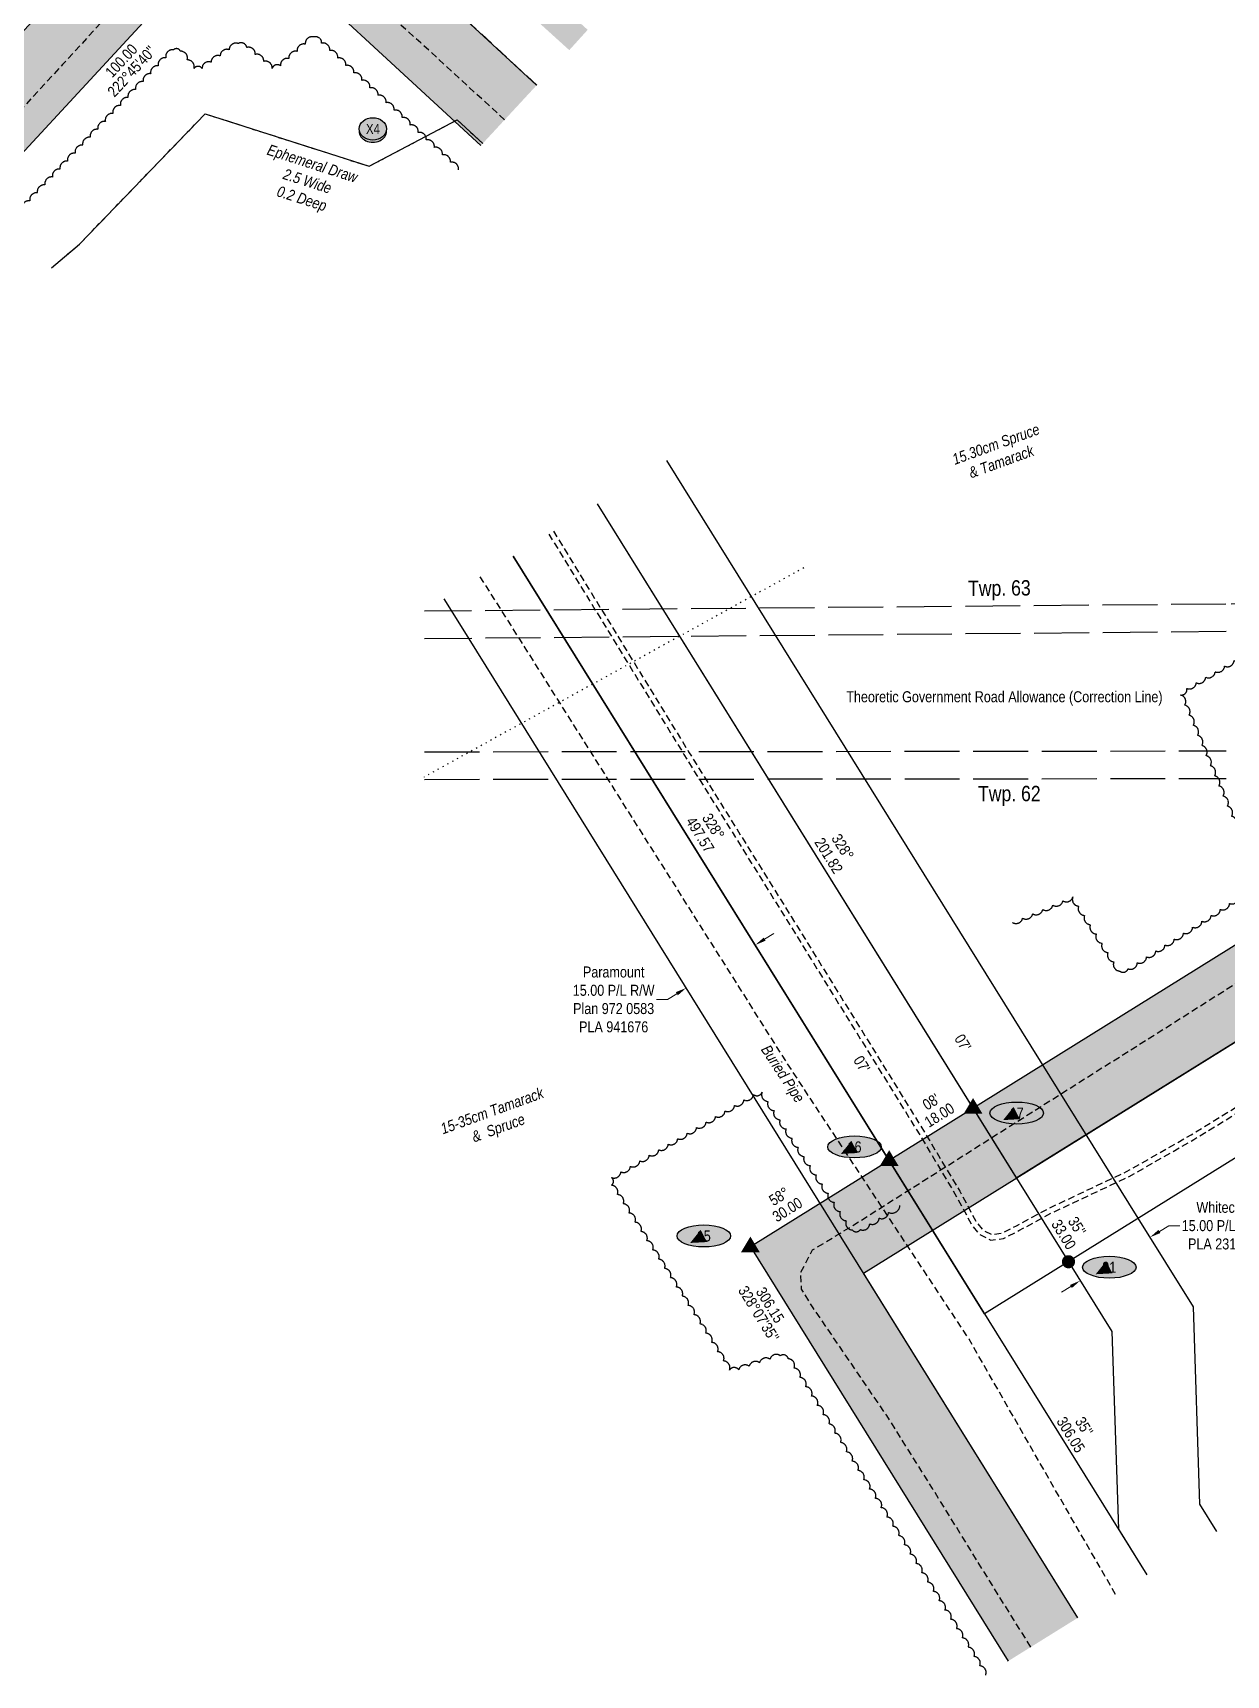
# Model space of a CAD drawing. Extents: x 502021 to 516972, y 6026865 to 6037901.
# Drawn here: x 504441 to 505528, y 6027916 to 6029413 of the extents above; entities that cross this region are included whole.
import ezdxf
from ezdxf.enums import TextEntityAlignment as Align

# ---------------------------------------------------------------- set-up
doc = ezdxf.new("R2010")
doc.units = 0
doc.header["$LTSCALE"] = 5
doc.header["$PDSIZE"] = 0.5
for name, pattern in [('0', [1, 1, 0]), ('foc-ACCESSROAD', [3.75, 2.5, -1.25]), ('foc-TOPO', [1, 0.2, -0.8]), ('foc-TOPO-ephemeral', [6.25, 3.125, -0.625, 0.625, -0.625, 0.625, -0.625]), ('foc-UNSURVEYED', [12.5, 10, -2.5]), ('UG_PIPE', [1.875, 1.25, -0.625])]:
    doc.linetypes.add(name, pattern=pattern)
doc.layers.get('Defpoints').update_dxf_attribs({"color": 9})
for name, color, linetype in [('40', 2, 'Continuous'), ('AS-PIPE-UG', 44, 'UG_PIPE'), ('AS-PIPE-UG-T', 44, 'Continuous'), ('AS-ROADS', 254, 'Continuous'), ('C-RW', 13, 'Continuous'), ('D-TXT', 6, 'Continuous'), ('F-AR', 190, 'foc-ACCESSROAD'), ('F-RW', 190, 'Continuous'), ('L-BD', 7, 'Continuous'), ('L-MON', 1, 'Continuous'), ('L-ROAD-T', 7, 'Continuous'), ('L-USEC', 7, 'foc-UNSURVEYED'), ('P-CROSSINGS', 250, 'Continuous'), ('P-ELEVATION', 7, 'Continuous'), ('P-PROPOSED', 10, 'Continuous'), ('P-PROPOSED-H', 21, 'Continuous'), ('P-STATION', 7, 'Continuous'), ('T-BUSH', 110, '0'), ('T-BUSH-T', 110, 'Continuous'), ('T-DRAW', 143, 'foc-TOPO-ephemeral'), ('T-VEGETATION CHANGE', 104, 'foc-TOPO'), ('T-WATER-T', 170, 'Continuous')]:
    doc.layers.add(name, color=color, linetype=linetype)
doc.layers.add('C-RW-T', color=13, linetype='Continuous', lineweight=9)
doc.layers.add('F-RW-T', color=190, linetype='Continuous', lineweight=9)
doc.styles.add('80CG', font='ARIALN.TTF', dxfattribs={"height": 10})
doc.styles.add('80L', font='ARIALN.TTF', dxfattribs={"height": 10})
doc.styles.add('Crossing', font='ARIALN.TTF', dxfattribs={"height": 10})
doc.styles.add('foc-LtypeFont', font='ARIALN.TTF', dxfattribs={"height": 7.35})
doc.linetypes.add('foc-TOPO-flowdirection-NOLINE', pattern='A,0,[">",foc-LtypeFont,S=0.3,R=0,X=0,Y=-0.945],-20,[">",foc-LtypeFont,S=0.3,R=0,X=0,Y=-0.945],0', length=20)
doc.dimstyles.new('Compass 5 000', dxfattribs={"dimscale": 5, "dimtxt": 9, "dimasz": 2, "dimexe": 0.2, "dimexo": 0.0625, "dimgap": 0.5, "dimtad": 0, "dimtih": 1, "dimtoh": 1, "dimzin": 0, "dimdsep": 46, "dimtxsty": '80CG', "dimcen": 0.1, "dimse1": 1, "dimse2": 1, "dimclrd": 256, "dimclrt": 256, "dimaunit": 1, "dimadec": 4, "dimazin": 0, "dimtfac": 0.06, "dimtofl": 0, "dimtmove": 0, "dimatfit": 1, "dimfxl": 0.2, "dimtolj": 1, "dimtzin": 0, "dimlwd": -1, "dimarcsym": 0})

# ---------------------------------------------------------------- blocks, each defined once
blk = doc.blocks.new('*D511')
at = {"layer": 'C-RW-T', "transparency": 16777216}
for p, q in [((505467.4, 6028320.2), (505475.9, 6028325.4)), ((505475.9, 6028325.4), (505485.9, 6028325.4)), ((505386.8, 6028270), (505378.3, 6028264.7))]:
    blk.add_line(p, q, dxfattribs=at)
for points in [[(505466.5, 6028321.6), (505468.3, 6028318.7), (505458.9, 6028314.9)], [(505385.9, 6028271.4), (505387.6, 6028268.6), (505395.2, 6028275.3)]]:
    blk.add_solid(points, dxfattribs=at)
at = {"layer": 'Defpoints', "color": 0, "transparency": 16777216}
for p in [(505470.6, 6028296), (505395.2, 6028275.3), (505407, 6028256.4)]:
    blk.add_point(p, dxfattribs=at)
at = {"layer": 'C-RW-T', "transparency": 16777216, "insert": (505525, 6028325.4), "char_height": 10, "attachment_point": 5, "style": '80CG'}
blk.add_mtext('\\A1;Whitecap\\P15.00 P/L R/W\\PPLA 231143', dxfattribs=at)
blk = doc.blocks.new('*D687')
at = {"layer": 'Defpoints', "color": 0, "transparency": 16777216}
for p in [(505036.1, 6028542.1), (505245.2, 6028346.4), (505182.2, 6028307.2)]:
    blk.add_point(p, dxfattribs=at)
at = {"layer": 'F-RW-T', "transparency": 16777216}
for p, q in [((505107.6, 6028586.6), (505116.1, 6028591.9)), ((505019.1, 6028531.6), (505009.1, 6028531.6)), ((505027.6, 6028536.9), (505019.1, 6028531.6))]:
    blk.add_line(p, q, dxfattribs=at)
for points in [[(505106.7, 6028588), (505108.5, 6028585.2), (505099.1, 6028581.3)], [(505026.7, 6028538.3), (505028.5, 6028535.4), (505036.1, 6028542.1)]]:
    blk.add_solid(points, dxfattribs=at)
at = {"layer": 'F-RW-T', "transparency": 16777216, "insert": (504970, 6028531.6), "char_height": 10, "attachment_point": 5, "style": '80CG'}
blk.add_mtext('\\A1;Paramount\\P15.00 P/L R/W\\PPlan 972 0583\\PPLA 941676', dxfattribs=at)
blk = doc.blocks.new('fdia')
at = {"color": 255, "const_width": 1}
blk.add_lwpolyline([(-0.5, 0, 1), (0.5, 0, 1)], format="xyb", close=True, dxfattribs=at)
blk = doc.blocks.new('Fdiaa')
blk.add_blockref('fdia', (0, 0))
blk = doc.blocks.new('fdib')
at = {"color": 1, "const_width": 1.6}
blk.add_lwpolyline([(-0.4, 0, 1), (0.4, 0, 1)], format="xyb", close=True, dxfattribs=at)
at = {"color": 1}
blk.add_circle((0, 0), 0.8, dxfattribs=at)
blk = doc.blocks.new('Fdibb')
blk.add_blockref('fdib', (0, 0))
blk = doc.blocks.new('fdicc')
for name in ['Fdibb', 'Fdiaa']:
    blk.add_blockref(name, (0, 0))
blk = doc.blocks.new('FDI')
blk.add_blockref('fdicc', (0, 0))
blk = doc.blocks.new('xing2')
h = blk.add_hatch(color=50)
h.dxf.hatch_style = 1
edge = h.paths.add_edge_path()
edge.add_ellipse((0, 0), major_axis=(-12.5, 0), ratio=0.816297, start_angle=0, end_angle=360)
h = blk.add_hatch(color=250)
h.dxf.hatch_style = 1
edge = h.paths.add_edge_path()
edge.add_ellipse((0, -2), major_axis=(-12.5, 0), ratio=0.816297, start_angle=0, end_angle=180)
edge.add_line((12.5, -2), (12.5, 0))
edge.add_ellipse((0, 0), major_axis=(-12.5, 0), ratio=0.816297, start_angle=0, end_angle=180, ccw=False)
edge.add_line((-12.5, 0), (-12.5, -2))
at = {"color": 250}
blk.add_ellipse((0, 0), major_axis=(-12.5, 0), ratio=0.816297, dxfattribs=at)
blk.add_ellipse((0, -2), major_axis=(-12.5, 0), ratio=0.816297, start_param=0, end_param=3.141593, dxfattribs=at)
at = {"color": 250, "style": 'Crossing'}
blk.add_attdef('CROSSING', text='', height=9, dxfattribs=at).set_placement((0.1, 0), align=Align.MIDDLE_CENTER)
at = {"color": 250, "style": 'Crossing', "flags": 1}
for tag, p in [('OWNER', (0.1, -12.5)), ('DESCRIPTION', (0.1, -25.8)), ('LOCATION', (0.1, -39.3)), ('DWG_REF', (0.1, -52.8))]:
    blk.add_attdef(tag, text='', height=9, dxfattribs=at).set_placement(p, align=Align.MIDDLE_CENTER)
blk = doc.blocks.new('TRIA')
blk.add_hatch(color=255).paths.add_polyline_path([(-0.04, 1.52), (-1.47, -0.87), (1.39, -0.87)])
blk = doc.blocks.new('Hybrid_EC')
at = {"color": 251}
for points in [[(-1.3, -0.74), (0, 1.42), (1.3, -0.74)], [(0.47, -0.26), (0, 0.53), (-0.47, -0.26)]]:
    blk.add_lwpolyline(points, close=True, dxfattribs=at)
at = {"layer": 'Defpoints'}
blk.add_circle((0, 0), 0.05, dxfattribs=at)
at = {"xscale": 1.2, "yscale": 1.2, "zscale": 1.2}
blk.add_blockref('TRIA', (0.05, 0.06), dxfattribs=at)
blk = doc.blocks.new('Hybrd Num')
at = {"layer": 'P-ELEVATION'}
h = blk.add_hatch(color=111, dxfattribs=at)
h.dxf.hatch_style = 1
edge = h.paths.add_edge_path()
edge.add_ellipse((0, 0), major_axis=(-24.4, 0), ratio=0.410256, start_angle=0, end_angle=360)
at = {"layer": 'P-ELEVATION', "color": 7, "flags": 128}
blk.add_lwpolyline([(0, 0, 12.5, 0, 0), (-12.4, -6.4, 0, 0, 0)], format="xyseb", dxfattribs=at)
at = {"layer": 'P-ELEVATION', "color": 7}
blk.add_ellipse((0, 0), major_axis=(-24.4, 0), ratio=0.410256, dxfattribs=at)
at = {"color": 0, "style": '80L'}
blk.add_attdef('NUMBER', text='', height=10, dxfattribs=at).set_placement((0, 0), align=Align.MIDDLE_CENTER)
at = {"style": '80L', "flags": 1}
blk.add_attdef('ID', text='', height=10, dxfattribs=at).set_placement((-0.6, -4), align=Align.MIDDLE_CENTER)

msp = doc.modelspace()

# ---------------------------------------------------------------- hatches: boundary and pattern name
at = {"layer": 'P-PROPOSED-H'}
h = msp.add_hatch(color=256, dxfattribs=at)
h.dxf.hatch_style = 1
h.paths.add_polyline_path([(503630.615, 6030538.711), (503579.722, 6030483.675), (503819.828, 6030261.644), (503480.533, 6029894.744), (504287.713, 6029148.296), (504627.008, 6029515.196), (504848.931, 6029309.97), (504899.825, 6029365.005), (504622.867, 6029621.125), (504283.572, 6029254.225), (503586.462, 6029898.885), (503925.758, 6030265.786)])
h = msp.add_hatch(color=256, dxfattribs=at)
h.dxf.hatch_style = 1
h.paths.add_polyline_path([(505922.116, 6029335.386), (505851.886, 6029361.792), (505660.762, 6028912.992), (505756.618, 6028718.063), (505094.613, 6028306.066), (505329.432, 6027928.421), (505393.09, 6027968.004), (505197.837, 6028282.016), (505853.821, 6028690.266), (505743.192, 6028915.236)])

# ---------------------------------------------------------------- linework, layer by layer
at = {"layer": '40', "flags": 128}
msp.add_lwpolyline([(504899.825, 6029365.005), (504622.867, 6029621.125), (504283.572, 6029254.225), (503586.462, 6029898.885), (503925.758, 6030265.786), (503630.615, 6030538.711)], dxfattribs=at)
at = {"layer": 'AS-PIPE-UG', "flags": 128}
for points in [[(504870.646, 6029333.452), (504794.292, 6029403.488), (504751.002, 6029442.168), (504677.962, 6029508.578), (504652.522, 6029532.003), (504626.192, 6029541.483), (504604.287, 6029531.283), (504554.102, 6029477.743), (504467.677, 6029383.783), (504391.097, 6029300.318), (504327.447, 6029229.838), (504306.987, 6029206.373), (504298.707, 6029201.018), (504293.132, 6029199.453), (504284.062, 6029196.458), (504270.227, 6029201.413), (504249.477, 6029218.413), (504161.477, 6029301.693), (504040.717, 6029414.038), (503853.827, 6029587.588), (503783.417, 6029655.323), (503660.977, 6029768.138), (503578.627, 6029843.413), (503556.027, 6029865.813), (503539.562, 6029882.258), (503535.152, 6029900.503), (503539.562, 6029913.538), (503594.907, 6029976.063), (503675.217, 6030063.333), (503741.437, 6030133.403), (503790.522, 6030189.633), (503832.302, 6030235.143), (503845.982, 6030256.378), (503849.217, 6030269.678), (503841.072, 6030286.933), (503789.317, 6030333.243), (503619.397, 6030489.753), (503600.942, 6030506.622)], [(504915.064, 6028958.546), (505038.342, 6028757.471), (505131.742, 6028607.286), (505233.037, 6028443.531), (505254.597, 6028408.426), (505285.407, 6028356.961), (505300.712, 6028328.546), (505306.452, 6028321.456), (505314.702, 6028317.471), (505323.912, 6028318.531), (505337.012, 6028325.316), (505367.117, 6028341.581), (505437.502, 6028374.706), (505496.347, 6028408.286), (505634.877, 6028493.561), (505758.642, 6028587.996), (505868.122, 6028642.736)], [(504910.82, 6028955.907), (505034.09, 6028754.846), (505127.495, 6028604.652), (505228.783, 6028440.909), (505250.324, 6028405.835), (505281.061, 6028354.492), (505296.534, 6028325.765), (505303.272, 6028317.443), (505313.834, 6028312.341), (505325.395, 6028313.672), (505339.349, 6028320.899), (505369.371, 6028337.119), (505439.808, 6028370.268), (505498.896, 6028403.987), (505637.71, 6028489.437), (505761.299, 6028583.737), (505870.357, 6028638.266)], [(505427.46, 6027989.375), (505384.397, 6028063.936), (505293.887, 6028221.911), (505128.497, 6028472.941), (504848.421, 6028917.104)]]:
    msp.add_lwpolyline(points, dxfattribs=at)
at = {"layer": 'AS-ROADS', "const_width": 24.987, "flags": 128}
msp.add_lwpolyline([(503665.693, 6030576.645), (503701.922, 6030542.853), (503760.112, 6030486.633), (503814.327, 6030434.173), (503868.582, 6030384.908), (503922.892, 6030335.233), (503977.772, 6030284.583), (504040.627, 6030227.303), (504111.912, 6030160.963), (504190.822, 6030089.578), (504271.562, 6030014.963), (504354.857, 6029938.298), (504439.112, 6029860.688), (504525.527, 6029783.123), (504614.052, 6029703.093), (504701.492, 6029622.193), (504787.492, 6029544.583), (504869.682, 6029468.078), (504937.95, 6029406.233)], dxfattribs=at)
at = {"layer": 'C-RW', "flags": 128}
for points in [[(505519.64, 6028046.693), (505504.252, 6028071.44), (505498.351, 6028251.441), (505448.174, 6028332.131), (505018.598, 6029022.929)], [(504954.942, 6028983.344), (505384.518, 6028292.546), (505424.089, 6028228.911), (505429.989, 6028048.911), (505455.982, 6028007.11)]]:
    msp.add_lwpolyline(points, dxfattribs=at)
at = {"layer": 'C-RW'}
for points in [[(504954.92, 6028983.331), (505336.998, 6028368.957), (505911.158, 6028725.804), (505911.158, 6028725.804), (505949.771, 6028750.987), (505991.753, 6028733.468), (506128.227, 6028676.604)], [(506093.501, 6028593.26), (505958.641, 6028649.405), (505893.697, 6028609.041), (505308.029, 6028245.042), (504878.493, 6028935.804)]]:
    msp.add_lwpolyline(points, dxfattribs=at)
at = {"layer": 'F-AR', "flags": 128}
msp.add_lwpolyline([(504899.928, 6029365.116), (504622.867, 6029621.125), (504257.188, 6029959.588), (504180.701, 6030030.224), (503630.64, 6030538.738)], dxfattribs=at)
at = {"layer": 'F-RW'}
for points in [[(504878.493, 6028935.804), (505455.982, 6028007.11)], [(505393.09, 6027968.004), (504926.715, 6028718.045), (504831.301, 6028871.495), (504815.624, 6028896.709)]]:
    msp.add_lwpolyline(points, dxfattribs=at)
at = {"layer": 'L-USEC'}
for p, q in [((505528.017, 6028892.046), (504797.583, 6028885.49)), ((506082.734, 6028897.022), (505528.017, 6028892.046)), ((505528.243, 6028866.91), (504797.61, 6028860.352)), ((504797.72, 6028757.402), (505528.228, 6028758.181)), ((504797.747, 6028732.265), (505528.254, 6028733.044))]:
    msp.add_line(p, q, dxfattribs=at)
at = {"layer": 'P-PROPOSED', "flags": 128}
for points in [[(503630.615, 6030538.711), (503925.758, 6030265.786), (503586.462, 6029898.885), (504283.572, 6029254.225), (504622.867, 6029621.125), (504899.825, 6029365.005)], [(504848.931, 6029309.97), (504627.008, 6029515.196), (504287.713, 6029148.296), (503480.533, 6029894.744), (503819.828, 6030261.644), (503579.722, 6030483.675)]]:
    msp.add_lwpolyline(points, dxfattribs=at)
at = {"layer": 'T-BUSH', "flags": 128}
for points in [[(504828.565, 6029287.949, 0.52056705), (504821.23, 6029294.738, 0.52056705), (504813.895, 6029301.528, 0.52056705), (504806.561, 6029308.317, 0.52056705), (504799.226, 6029315.106, 0.52056705), (504791.891, 6029321.896, 0.52056705), (504784.556, 6029328.685, 0.52056705), (504777.222, 6029335.475, 0.52056705), (504769.887, 6029342.264, 0.52056705), (504762.552, 6029349.053, 0.52056705), (504755.217, 6029355.843, 0.52056705), (504747.882, 6029362.632, 0.52056705), (504740.548, 6029369.422, 0.52056705), (504733.213, 6029376.211, 0.52056705), (504725.878, 6029383, 0.52056705), (504718.543, 6029389.79, 0.52056705), (504711.209, 6029396.579, 0.52056705), (504703.874, 6029403.368, 0.52056705), (504696.522, 6029408.989, 0.52056705), (504688.986, 6029402.422, 0.52056705), (504681.451, 6029395.856, 0.52056705), (504673.916, 6029389.289, 0.52056705), (504666.381, 6029382.723, 0.52056705), (504658.789, 6029380.332, 0.52056705), (504651.079, 6029386.691, 0.52056705), (504643.368, 6029393.05, 0.52056705), (504635.657, 6029399.409, 0.52056705), (504627.825, 6029403.008, 0.52056705), (504619.586, 6029397.351, 0.52056705), (504611.347, 6029391.693, 0.52056705), (504603.108, 6029386.035, 0.52056705), (504594.868, 6029380.377, 0.52056705), (504587.475, 6029380.161, 0.52056705), (504581.341, 6029388.052, 0.52056705), (504575.207, 6029395.943, 0.52056705), (504568.744, 6029397.22, 0.52056705), (504561.859, 6029389.976, 0.52056705), (504554.973, 6029382.732, 0.52056705), (504548.087, 6029375.488, 0.52056705), (504541.201, 6029368.243, 0.52056705), (504534.315, 6029360.999, 0.52056705), (504527.429, 6029353.755, 0.52056705), (504520.543, 6029346.51, 0.52056705), (504513.658, 6029339.266, 0.52056705), (504506.772, 6029332.022, 0.52056705), (504499.886, 6029324.778, 0.52056705), (504493, 6029317.533, 0.52056705), (504486.114, 6029310.289, 0.52056705), (504479.228, 6029303.045, 0.52056705), (504472.342, 6029295.801, 0.52056705), (504465.457, 6029288.556, 0.52056705), (504458.571, 6029281.312, 0.52056705), (504451.685, 6029274.068, 0.52056705), (504444.799, 6029266.823, 0.52056705), (504437.913, 6029259.579, 0.52056705), (504431.027, 6029252.335, 0.52056705), (504424.141, 6029245.091, 0.52056705), (504417.256, 6029237.846, 0.52056705), (504410.37, 6029230.602, 0.52056705), (504403.484, 6029223.358, 0.52056705), (504396.598, 6029216.113, 0.52056705), (504389.712, 6029208.869, 0.52056705), (504382.826, 6029201.625, 0.52056705), (504375.94, 6029194.381, 0.52056705), (504369.054, 6029187.136, 0.52056705), (504367.754, 6029180.034, 0.52056705), (504374.998, 6029173.147, 0.52056705), (504382.242, 6029166.261, 0.52056705), (504389.486, 6029159.375, 0.52056705), (504396.73, 6029152.489, 0.52056705), (504403.974, 6029145.603, 0.52056705), (504405.129, 6029138.857, 0.52056705), (504397.574, 6029132.314, 0.52056705), (504390.019, 6029125.77, 0.52056705), (504382.464, 6029119.226, 0.52056705), (504374.91, 6029112.682, 0.52056705), (504367.355, 6029106.139, 0.52056705), (504359.8, 6029099.595, 0.52056705), (504352.245, 6029093.051, 0.52056705), (504344.691, 6029086.508, 0.52056705), (504337.136, 6029079.964, 0.52056705), (504329.581, 6029073.42, 0.52056705), (504322.026, 6029066.876, 0.52056705), (504314.472, 6029060.333, 0.52056705), (504306.917, 6029053.789, 0.52056705), (504299.362, 6029047.245, 0.52056705), (504291.807, 6029040.701, 0.52056705), (504283.956, 6029046.774, 0.52056705), (504276.102, 6029052.956, 0.52056705), (504268.248, 6029059.137, 0.52056705), (504260.394, 6029065.318, 0.52056705), (504252.539, 6029071.499, 0.52056705), (504244.685, 6029077.681, 0.52056705), (504236.831, 6029083.862, 0.52056705), (504228.977, 6029090.043, 0.52056705), (504221.123, 6029096.224, 0.52056705), (504213.269, 6029102.406, 0.52056705), (504205.415, 6029108.587, 0.52056705), (504197.561, 6029114.768, 0.52056705), (504189.707, 6029120.949, 0.52056705), (504184.488, 6029127.647, 0.52056705), (504189.425, 6029136.337, 0.52056705), (504194.363, 6029145.027, 0.52056705), (504199.301, 6029153.717, 0.52056705), (504204.239, 6029162.407, 0.52056705), (504209.176, 6029171.097, 0.52056705), (504207.89, 6029178.81, 0.52056705), (504200.527, 6029185.569, 0.52056705), (504193.165, 6029192.328, 0.52056705), (504185.802, 6029199.088, 0.52056705), (504178.44, 6029205.847, 0.52056705), (504171.078, 6029212.607, 0.52056705), (504163.715, 6029219.366, 0.52056705), (504156.353, 6029226.126, 0.52056705), (504148.99, 6029232.885, 0.52056705), (504141.628, 6029239.644, 0.52056705), (504134.266, 6029246.404, 0.52056705), (504126.903, 6029253.163, 0.52056705), (504119.541, 6029259.923, 0.52056705), (504112.178, 6029266.682, 0.52056705), (504104.816, 6029273.441, 0.52056705), (504097.454, 6029280.201, 0.52056705), (504090.091, 6029286.96, 0.52056705), (504082.729, 6029293.72, 0.52056705), (504075.366, 6029300.479, 0.52056705), (504068.004, 6029307.239, 0.52056705), (504060.642, 6029313.998, 0.52056705), (504053.279, 6029320.757, 0.52056705), (504045.917, 6029327.517, 0.52056705), (504038.554, 6029334.276, 0.52056705), (504031.192, 6029341.036, 0.52056705), (504023.83, 6029347.795, 0.52056705), (504016.467, 6029354.555, 0.52056705), (504009.105, 6029361.314, 0.52056705), (504001.742, 6029368.073, 0.52056705), (503994.38, 6029374.833, 0.52056705), (503987.018, 6029381.592, 0.52056705), (503979.655, 6029388.352, 0.52056705), (503972.293, 6029395.111, 0.52056705), (503964.931, 6029401.87, 0.52056705), (503957.568, 6029408.63, 0.52056705), (503950.206, 6029415.389, 0.52056705), (503942.843, 6029422.149, 0.52056705), (503935.481, 6029428.908, 0.52056705), (503928.119, 6029435.668, 0.52056705), (503920.756, 6029442.427, 0.52056705), (503913.394, 6029449.186, 0.52056705), (503906.031, 6029455.946, 0.52056705), (503898.669, 6029462.705, 0.52056705), (503891.307, 6029469.465, 0.52056705), (503883.944, 6029476.224, 0.52056705), (503876.582, 6029482.983, 0.52056705), (503869.219, 6029489.743, 0.52056705), (503861.857, 6029496.502, 0.52056705), (503854.495, 6029503.262, 0.52056705), (503847.132, 6029510.021, 0.52056705), (503839.77, 6029516.781, 0.52056705), (503832.407, 6029523.54, 0.52056705), (503825.045, 6029530.299, 0.52056705), (503817.683, 6029537.059, 0.52056705), (503810.32, 6029543.818, 0.52056705), (503802.958, 6029550.578, 0.52056705), (503795.595, 6029557.337, 0.52056705), (503788.233, 6029564.097, 0.52056705), (503780.871, 6029570.856, 0.52056705), (503773.508, 6029577.615, 0.52056705), (503766.146, 6029584.375, 0.52056705), (503758.783, 6029591.134, 0.52056705), (503751.421, 6029597.894, 0.52056705), (503744.059, 6029604.653, 0.52056705), (503736.696, 6029611.412, 0.52056705), (503729.334, 6029618.172, 0.52056705), (503721.971, 6029624.931, 0.52056705), (503714.609, 6029631.691, 0.52056705), (503707.247, 6029638.45, 0.52056705), (503699.884, 6029645.21, 0.52056705), (503692.522, 6029651.969, 0.52056705), (503685.159, 6029658.728, 0.52056705), (503677.797, 6029665.488, 0.52056705), (503670.435, 6029672.247, 0.52056705), (503663.072, 6029679.007, 0.52056705), (503655.71, 6029685.766, 0.52056705), (503648.347, 6029692.525, 0.52056705), (503640.985, 6029699.285, 0.52056705), (503633.623, 6029706.044, 0.52056705), (503626.26, 6029712.804, 0.52056705), (503618.898, 6029719.563, 0.52056705), (503611.535, 6029726.323, 0.52056705), (503604.173, 6029733.082, 0.52056705), (503596.811, 6029739.841, 0.52056705), (503589.448, 6029746.601, 0.52056705), (503582.086, 6029753.36, 0.52056705), (503574.723, 6029760.12, 0.52056705), (503567.361, 6029766.879, 0.52056705), (503559.999, 6029773.639, 0.52056705), (503552.636, 6029780.398, 0.52056705), (503545.274, 6029787.157, 0.52056705), (503537.911, 6029793.917, 0.52056705), (503530.549, 6029800.676, 0.52056705), (503523.187, 6029807.436, 0.52056705), (503515.824, 6029814.195, 0.52056705), (503508.517, 6029815.92, 0.52056705), (503501.304, 6029809.002, 0.52056705), (503494.091, 6029802.083, 0.52056705), (503486.877, 6029795.165, 0.52056705), (503479.724, 6029790.154, 0.52056705), (503472.953, 6029797.507, 0.52056705), (503466.183, 6029804.859, 0.52056705), (503459.413, 6029812.211, 0.52056705), (503452.642, 6029819.564, 0.52056705), (503445.872, 6029826.916, 0.52056705), (503439.101, 6029834.268, 0.52056705), (503432.331, 6029841.621, 0.52056705), (503425.561, 6029848.973, 0.52056705), (503418.79, 6029856.325, 0.52056705), (503412.02, 6029863.678, 0.52056705), (503405.25, 6029871.03, 0.52056705), (503398.479, 6029878.382, 0.52056705), (503391.709, 6029885.735, 0.52056705), (503384.939, 6029893.087, 0.52056705), (503378.168, 6029900.439, 0.52056705), (503371.398, 6029907.792, 0.52056705), (503364.628, 6029915.144, 0.52056705), (503367.114, 6029921.452, 0.52056705), (503375.353, 6029927.11, 0.52056705), (503383.592, 6029932.768, 0.52056705), (503391.831, 6029938.426, 0.52056705), (503400.07, 6029944.085, 0.52056705), (503408.308, 6029949.743, 0.52056705), (503416.547, 6029955.401, 0.52056705), (503424.786, 6029961.06, 0.52056705), (503433.025, 6029966.718, 0.52056705), (503441.264, 6029972.376, 0.52056705), (503449.502, 6029978.035, 0.52056705), (503457.741, 6029983.693, 0.52056705), (503465.98, 6029989.351, 0.52056705), (503474.219, 6029995.01, 0.52056705), (503482.336, 6029993.772, 0.52056705), (503490.371, 6029987.828, 0.52056705), (503498.406, 6029981.883, 0.52056705), (503506.44, 6029975.938, 0.52056705), (503514.044, 6029974.681, 0.52056705), (503520.859, 6029981.991, 0.52056705), (503527.675, 6029989.301, 0.52056705), (503534.491, 6029996.611, 0.52056705), (503541.307, 6030003.922, 0.52056705), (503548.122, 6030011.232, 0.52056705), (503554.938, 6030018.542, 0.52056705), (503561.754, 6030025.853, 0.52056705), (503568.57, 6030033.163, 0.52056705), (503575.385, 6030040.473, 0.52056705), (503582.201, 6030047.784, 0.52056705), (503589.017, 6030055.094, 0.52056705), (503595.832, 6030062.404, 0.52056705), (503602.648, 6030069.714, 0.52056705), (503609.464, 6030077.025, 0.52056705), (503616.28, 6030084.335, 0.52056705), (503623.095, 6030091.645, 0.52056705), (503629.911, 6030098.956, 0.52056705), (503636.727, 6030106.266, 0.52056705), (503643.543, 6030113.576, 0.52056705), (503650.358, 6030120.887, 0.52056705), (503657.174, 6030128.197, 0.52056705), (503663.99, 6030135.507, 0.52056705), (503670.805, 6030142.818, 0.52056705), (503677.621, 6030150.128, 0.52056705), (503684.437, 6030157.438, 0.52056705), (503691.253, 6030164.748, 0.52056705), (503698.068, 6030172.059, 0.52056705), (503704.884, 6030179.369, 0.52056705), (503711.7, 6030186.679, 0.52056705), (503713.345, 6030194.101, 0.52056705), (503706.851, 6030201.698, 0.52056705), (503700.356, 6030209.295, 0.52056705), (503693.862, 6030216.892, 0.52056705), (503687.367, 6030224.49, 0.52056705), (503682.788, 6030231.99, 0.52056705), (503690.014, 6030238.896, 0.52056705), (503697.239, 6030245.801, 0.52056705), (503703.687, 6030252.814, 0.52056705), (503698.597, 6030261.415, 0.52056705), (503693.507, 6030270.017, 0.52056705), (503688.416, 6030278.618, 0.52056705), (503683.326, 6030287.219, 0.52056705), (503683.853, 6030295.661, 0.52056705), (503689.425, 6030303.959, 0.52056705), (503694.996, 6030312.256, 0.52056705), (503700.568, 6030320.554, 0.52056705), (503706.139, 6030328.852, 0.52056705), (503699.588, 6030335.614, 0.52056705), (503692.124, 6030342.261, 0.52056705), (503684.659, 6030348.908, 0.52056705), (503677.195, 6030355.554, 0.52056705), (503669.73, 6030362.201, 0.52056705), (503662.266, 6030368.848, 0.52056705), (503654.802, 6030375.494, 0.52056705), (503647.337, 6030382.141, 0.52056705), (503639.873, 6030388.788, 0.52056705), (503632.409, 6030395.434, 0.52056705), (503624.944, 6030402.081, 0.52056705), (503617.48, 6030408.728, 0.52056705), (503610.016, 6030415.374, 0.52056705), (503602.551, 6030422.021, 0.52056705), (503595.087, 6030428.668, 0.52056705), (503587.623, 6030435.314, 0.52056705), (503580.158, 6030441.961, 0.52056705), (503572.694, 6030448.608, 0.52056705), (503565.23, 6030455.254, 0.52056705), (503558.807, 6030460.974, 0.52056705)], [(505333.555, 6028601.802, 0.52056705), (505342.735, 6028605.755, 0.52056705), (505351.915, 6028609.708, 0.52056705), (505361.095, 6028613.661, 0.52056705), (505370.274, 6028617.614, 0.52056705), (505379.454, 6028621.567, 0.52056705), (505388.512, 6028625.128, 0.52056705), (505393.849, 6028616.677, 0.52056705), (505399.185, 6028608.226, 0.52056705), (505404.521, 6028599.775, 0.52056705), (505409.857, 6028591.324, 0.52056705), (505415.194, 6028582.873, 0.52056705), (505420.53, 6028574.422, 0.52056705), (505425.866, 6028565.971, 0.52056705), (505431.202, 6028557.52, 0.52056705), (505438.874, 6028559.617, 0.52056705), (505447.279, 6028565.026, 0.52056705), (505455.684, 6028570.434, 0.52056705), (505464.088, 6028575.843, 0.52056705), (505472.493, 6028581.252, 0.52056705), (505480.898, 6028586.66, 0.52056705), (505489.303, 6028592.069, 0.52056705), (505497.708, 6028597.477, 0.52056705), (505506.113, 6028602.886, 0.52056705), (505514.518, 6028608.295, 0.52056705), (505522.922, 6028613.703, 0.52056705), (505531.327, 6028619.112, 0.52056705), (505539.732, 6028624.52, 0.52056705), (505548.137, 6028629.929, 0.52056705), (505556.542, 6028635.338, 0.52056705), (505556.495, 6028643.362, 0.52056705), (505552.614, 6028652.572, 0.52056705), (505548.733, 6028661.783, 0.52056705), (505544.853, 6028670.993, 0.52056705), (505540.972, 6028680.204, 0.52056705), (505537.091, 6028689.414, 0.52056705), (505533.21, 6028698.625, 0.52056705), (505529.329, 6028707.835, 0.52056705), (505525.448, 6028717.046, 0.52056705), (505521.567, 6028726.256, 0.52056705), (505517.687, 6028735.467, 0.52056705), (505513.806, 6028744.677, 0.52056705), (505509.925, 6028753.888, 0.52056705), (505506.044, 6028763.099, 0.52056705), (505502.163, 6028772.309, 0.52056705), (505498.282, 6028781.52, 0.52056705), (505494.402, 6028790.73, 0.52056705), (505490.521, 6028799.941, 0.52056705), (505486.64, 6028809.151, 0.52056705), (505492.371, 6028815.175, 0.52056705), (505500.986, 6028820.243, 0.52056705), (505509.6, 6028825.31, 0.52056705), (505518.215, 6028830.378, 0.52056705), (505526.83, 6028835.446, 0.52056705), (505535.444, 6028840.514, 0.52056705), (505544.059, 6028845.582, 0.52056705), (505552.674, 6028850.649, 0.52056705), (505561.288, 6028855.717, 0.52056705), (505569.903, 6028860.785, 0.52056705), (505578.518, 6028865.853, 0.52056705), (505587.132, 6028870.921, 0.52056705), (505594.954, 6028876.513, 0.52056705), (505596.249, 6028886.424, 0.52056705), (505597.545, 6028896.334, 0.52056705), (505598.841, 6028906.244, 0.52056705), (505600.136, 6028916.155, 0.52056705), (505601.432, 6028926.065, 0.52056705), (505602.728, 6028935.976, 0.52056705), (505604.024, 6028945.886, 0.52056705), (505605.319, 6028955.796, 0.52056705), (505606.615, 6028965.707, 0.52056705), (505607.911, 6028975.617, 0.52056705), (505609.206, 6028985.528, 0.52056705), (505610.502, 6028995.438, 0.52056705), (505611.798, 6029005.348, 0.52056705), (505613.093, 6029015.259, 0.52056705), (505614.389, 6029025.169, 0.52056705), (505612.126, 6029033.105, 0.52056705), (505603.032, 6029037.253, 0.52056705), (505593.939, 6029041.402, 0.52056705), (505584.846, 6029045.55, 0.52056705), (505575.753, 6029049.698, 0.52056705), (505566.659, 6029053.846, 0.52056705), (505557.566, 6029057.994, 0.52056705), (505548.473, 6029062.142, 0.52056705), (505539.379, 6029066.29, 0.52056705), (505540.632, 6029074.351, 0.52056705), (505544.704, 6029083.479, 0.52056705), (505548.776, 6029092.606, 0.52056705), (505552.849, 6029101.733, 0.52056705), (505556.921, 6029110.861, 0.52056705), (505560.993, 6029119.988, 0.52056705), (505565.066, 6029129.116, 0.52056705), (505569.138, 6029138.243, 0.52056705), (505573.21, 6029147.371, 0.52056705), (505577.282, 6029156.498, 0.52056705), (505581.355, 6029165.626, 0.52056705), (505585.427, 6029174.753, 0.52056705), (505589.499, 6029183.881, 0.52056705), (505593.572, 6029193.008, 0.52056705), (505597.644, 6029202.136, 0.52056705), (505601.716, 6029211.263, 0.52056705), (505605.789, 6029220.391, 0.52056705), (505609.861, 6029229.518, 0.52056705), (505613.933, 6029238.646, 0.52056705), (505618.006, 6029247.773, 0.52056705), (505622.078, 6029256.901, 0.52056705), (505626.15, 6029266.028, 0.52056705), (505630.223, 6029275.156, 0.52056705), (505634.295, 6029284.283, 0.52056705), (505638.367, 6029293.411, 0.52056705), (505642.44, 6029302.538, 0.52056705), (505646.512, 6029311.665, 0.52056705), (505650.584, 6029320.793, 0.52056705), (505654.657, 6029329.92, 0.52056705), (505661.236, 6029332.365, 0.52056705), (505670.306, 6029328.168, 0.52056705), (505679.377, 6029323.97, 0.52056705), (505688.447, 6029319.773, 0.52056705), (505697.518, 6029315.575, 0.52056705), (505706.588, 6029311.378, 0.52056705), (505715.659, 6029307.18, 0.52056705), (505724.73, 6029302.983, 0.52056705), (505733.8, 6029298.785, 0.52056705), (505742.871, 6029294.588, 0.52056705), (505751.941, 6029290.39, 0.52056705), (505761.012, 6029286.192, 0.52056705), (505770.082, 6029281.995, 0.52056705), (505779.153, 6029277.797, 0.52056705), (505784.645, 6029282.895, 0.52056705), (505788.559, 6029292.092, 0.52056705), (505792.473, 6029301.288, 0.52056705), (505796.387, 6029310.484, 0.52056705), (505800.301, 6029319.681, 0.52056705), (505804.215, 6029328.877, 0.52056705), (505808.129, 6029338.074, 0.52056705), (505812.043, 6029347.27, 0.52056705), (505815.957, 6029356.467, 0.52056705), (505819.871, 6029365.663, 0.52056705), (505822.917, 6029372.821, 0.52056705)], [(505308.995, 6027915.709, 0.52056705), (505303.707, 6027924.19, 0.52056705), (505298.418, 6027932.671, 0.52056705), (505293.13, 6027941.152, 0.52056705), (505287.841, 6027949.633, 0.52056705), (505282.553, 6027958.114, 0.52056705), (505277.264, 6027966.595, 0.52056705), (505271.976, 6027975.076, 0.52056705), (505266.687, 6027983.557, 0.52056705), (505261.399, 6027992.038, 0.52056705), (505256.11, 6028000.519, 0.52056705), (505250.822, 6028009, 0.52056705), (505245.533, 6028017.481, 0.52056705), (505240.245, 6028025.962, 0.52056705), (505234.956, 6028034.443, 0.52056705), (505229.668, 6028042.924, 0.52056705), (505224.379, 6028051.405, 0.52056705), (505219.091, 6028059.886, 0.52056705), (505213.802, 6028068.367, 0.52056705), (505208.514, 6028076.848, 0.52056705), (505203.225, 6028085.329, 0.52056705), (505197.937, 6028093.81, 0.52056705), (505192.649, 6028102.29, 0.52056705), (505187.36, 6028110.771, 0.52056705), (505182.072, 6028119.252, 0.52056705), (505176.783, 6028127.733, 0.52056705), (505171.495, 6028136.214, 0.52056705), (505166.206, 6028144.695, 0.52056705), (505160.918, 6028153.176, 0.52056705), (505155.629, 6028161.657, 0.52056705), (505150.341, 6028170.138, 0.52056705), (505145.052, 6028178.619, 0.52056705), (505139.764, 6028187.1, 0.52056705), (505134.475, 6028195.581, 0.52056705), (505129.187, 6028204.062, 0.52056705), (505121.887, 6028206.927, 0.52056705), (505112.416, 6028203.734, 0.52056705), (505102.945, 6028200.54, 0.52056705), (505093.474, 6028197.346, 0.52056705), (505084.004, 6028194.152, 0.52056705), (505075.505, 6028193.716, 0.52056705), (505070.13, 6028202.142, 0.52056705), (505064.754, 6028210.569, 0.52056705), (505059.379, 6028218.995, 0.52056705), (505054.004, 6028227.421, 0.52056705), (505048.628, 6028235.847, 0.52056705), (505043.253, 6028244.273, 0.52056705), (505037.877, 6028252.699, 0.52056705), (505032.502, 6028261.126, 0.52056705), (505027.127, 6028269.552, 0.52056705), (505021.751, 6028277.978, 0.52056705), (505016.376, 6028286.404, 0.52056705), (505011.001, 6028294.83, 0.52056705), (505005.625, 6028303.256, 0.52056705), (505000.25, 6028311.683, 0.52056705), (504994.875, 6028320.109, 0.52056705), (504989.499, 6028328.535, 0.52056705), (504984.124, 6028336.961, 0.52056705), (504978.749, 6028345.387, 0.52056705), (504973.373, 6028353.813, 0.52056705), (504967.998, 6028362.24, 0.52056705), (504967.963, 6028369.377, 0.52056705), (504976.59, 6028374.423, 0.52056705), (504985.217, 6028379.469, 0.52056705), (504993.844, 6028384.516, 0.52056705), (505002.472, 6028389.562, 0.52056705), (505011.099, 6028394.608, 0.52056705), (505019.726, 6028399.655, 0.52056705), (505028.353, 6028404.701, 0.52056705), (505036.981, 6028409.747, 0.52056705), (505045.608, 6028414.793, 0.52056705), (505054.235, 6028419.84, 0.52056705), (505062.862, 6028424.886, 0.52056705), (505071.49, 6028429.932, 0.52056705), (505080.117, 6028434.979, 0.52056705), (505088.744, 6028440.025, 0.52056705), (505097.372, 6028445.071, 0.52056705), (505105.27, 6028447.016, 0.52056705), (505110.746, 6028438.655, 0.52056705), (505116.223, 6028430.294, 0.52056705), (505121.699, 6028421.933, 0.52056705), (505127.176, 6028413.573, 0.52056705), (505132.652, 6028405.212, 0.52056705), (505138.129, 6028396.851, 0.52056705), (505143.605, 6028388.49, 0.52056705), (505149.082, 6028380.129, 0.52056705), (505154.558, 6028371.769, 0.52056705), (505160.035, 6028363.408, 0.52056705), (505165.511, 6028355.047, 0.52056705), (505170.988, 6028346.686, 0.52056705), (505176.464, 6028338.326, 0.52056705), (505181.941, 6028329.965, 0.52056705), (505187.417, 6028321.604, 0.52056705), (505194.856, 6028321.903, 0.52056705), (505203.401, 6028327.088, 0.52056705), (505211.945, 6028332.273, 0.52056705), (505220.49, 6028337.457, 0.52056705), (505230.946, 6028343.801, 0.52056705)]]:
    msp.add_lwpolyline(points, format="xyb", dxfattribs=at)
at = {"layer": 'T-DRAW', "linetype": 'foc-TOPO-flowdirection-NOLINE', "flags": 128}
msp.add_lwpolyline([(504457.612, 6029198.643), (504483.162, 6029220.053), (504597.612, 6029338.923), (504747.102, 6029291.093), (504827.277, 6029333.373), (504850.792, 6029311.982)], dxfattribs=at)
at = {"layer": 'T-DRAW', "flags": 128}
msp.add_lwpolyline([(504457.612, 6029198.643), (504483.162, 6029220.053), (504597.612, 6029338.923), (504747.102, 6029291.093), (504827.277, 6029333.373), (504850.792, 6029311.982)], dxfattribs=at)
at = {"layer": 'T-VEGETATION CHANGE', "flags": 128}
msp.add_lwpolyline([(505143.26, 6028925.082), (504797.171, 6028734.348)], dxfattribs=at)
msp.add_lwpolyline([(505143.26, 6028925.082), (504797.171, 6028734.348)], dxfattribs=at)

# ---------------------------------------------------------------- block references
at = {"layer": 'L-MON', "xscale": 4.997366099999955, "yscale": 4.997366099999955, "zscale": 4.997366099999955}
for p in [(505297.566, 6028432.373), (505221.124, 6028384.8), (505094.613, 6028306.066)]:
    msp.add_blockref('Hybrid_EC', p, dxfattribs=at)
at = {"layer": 'L-MON', "linetype": 'Continuous', "xscale": 4.997366099999891, "yscale": 4.997366099999891, "zscale": 4.997366099999891}
msp.add_blockref('FDI', (505384.518, 6028292.546), dxfattribs=at)
at = {"layer": 'P-STATION', "color": 1}
for p, values in [((505337.372, 6028428.059), {'NUMBER': '17'}), ((505189.554, 6028397.235), {'NUMBER': '16'}), ((505052.159, 6028316.071), {'NUMBER': '15'}), ((505421.714, 6028287.555), {'NUMBER': '91'})]:
    msp.add_blockref('Hybrd Num', p, dxfattribs=at).add_auto_attribs(values)

# ---------------------------------------------------------------- texts
at = {"layer": 'AS-PIPE-UG-T', "insert": (505112.224, 6028491.426), "char_height": 9.99473, "attachment_point": 1, "rotation": 303.378712, "style": '80L'}
msp.add_mtext_dynamic_manual_height_columns('{\\fArial Narrow|b0|i1|c0|p34;Buried Pipe}', width=59.03588, gutter_width=50, heights=[0], dxfattribs=at)
at = {"layer": 'D-TXT', "color": 3, "char_height": 14, "attachment_point": 1, "style": '80L'}
for s, width, insert, rotation in [('Twp. 63', 58.64469, (505292.968, 6028913.375), 0.51425), ('Twp. 62', 63.17874, (505302.093, 6028726.294), 0.061116)]:
    msp.add_mtext_dynamic_manual_height_columns(s, width=width, gutter_width=47.525, heights=[0], dxfattribs=dict(at, insert=insert, rotation=rotation))
at = {"layer": 'L-BD', "linetype": 'Continuous', "style": '80L'}
for s, height, p in [('100.00', 9.9947, (504521.281, 6029387.439)), ("222°45'40''", 9.99473, (504530.674, 6029377.712))]:
    msp.add_text(s, height=height, rotation=47.2622, dxfattribs=at).set_placement(p, align=Align.MIDDLE)
at = {"layer": 'L-BD', "color": 4, "linetype": 'Continuous', "style": '80L'}
for s, height, rotation, p in [('497.57', 9.9947, 301.8742, (505048.829, 6028681.838)), ('328°', 9.9947, 301.8742, (505060.924, 6028689.359)), ("07'", 9.9947, 301.8742, (505196.204, 6028472.588)), ("08'", 9.9947, 31.896, (505259.315, 6028438.376)), ('18.00', 9.9947, 31.896, (505266.841, 6028426.284)), ('58°', 9.9947, 31.896, (505120.787, 6028352.163)), ('30.00', 9.9947, 31.896, (505128.313, 6028340.071)), ("328°07'35''", 9.99473, 301.8742, (505102.257, 6028245.036)), ('306.15', 9.9947, 301.8742, (505112.651, 6028253.077)), ('306.05', 9.9947, 301.8742, (505386.69, 6028134.888))]:
    msp.add_text(s, height=height, rotation=rotation, dxfattribs=at).set_placement(p, align=Align.MIDDLE)
at = {"layer": 'L-BD', "color": 4, "style": '80L'}
for s, p in [('201.82', (505166.086, 6028662.731)), ('328°', (505178.818, 6028670.648)), ("07'", (505288.274, 6028492.266)), ('33.00', (505380.244, 6028317.399)), ("35''", (505392.339, 6028324.919))]:
    msp.add_text(s, height=9.9947, rotation=301.8742, dxfattribs=at).set_placement(p, align=Align.MIDDLE)
at = {"layer": 'T-BUSH-T', "char_height": 9.99473, "attachment_point": 1, "rotation": 20, "style": '80L'}
for s, width, gutter_width, insert in [('\\pi8.9013;{\\fArial Narrow|b0|i1|c0|p34;15.30cm Spruce\\P\\pi18.886;& Tamarack}', 99.19892, 50, (505269.103, 6029025.204)), ('\\pi0.92495;{\\fArial Narrow|b0|i1|c0|p34;15-35cm Tamarack \\P\\pi25.148;&  Spruce}', 99.39059, 250, (504810.229, 6028417.729))]:
    msp.add_mtext_dynamic_manual_height_columns(s, width=width, gutter_width=gutter_width, heights=[0], dxfattribs=dict(at, insert=insert))

# ---------------------------------------------------------------- dimensions: what is measured, and where the dimension line sits
at = {"layer": 'C-RW-T'}
dim = msp.add_linear_dim(base=(505395.247, 6028275.293), p1=(505470.648, 6028295.991), p2=(505406.992, 6028256.406), angle=211.875575, text='Whitecap\\P15.00 P/L R/W\\PPLA 231143', dimstyle='Compass 5 000', dxfattribs=at)
dim.commit()
dim.dimension.update_dxf_attribs({"geometry": '*D511', "text_midpoint": (505524.973, 6028325.439), "dimtype": 161})
at = {"layer": 'F-RW-T'}
dim = msp.add_linear_dim(base=(505036.093, 6028542.14), p1=(505245.241, 6028346.369), p2=(505182.197, 6028307.169), angle=211.873297, text='Paramount\\P15.00 P/L R/W\\PPlan 972 0583\\PPLA 941676', dimstyle='Compass 5 000', dxfattribs=at)
dim.commit()
dim.dimension.update_dxf_attribs({"geometry": '*D687', "text_midpoint": (504970.022, 6028531.579), "dimtype": 161})

# ---------------------------------------------------------------- next in the draw order: texts
at = {"layer": 'L-ROAD-T', "linetype": 'Continuous', "insert": (505326.129, 6028812.56), "char_height": 9.99473, "width": 289.72742, "attachment_point": 2, "style": '80L', "bg_fill": 3, "box_fill_scale": 1.1, "bg_fill_color": 256, "bg_fill_transparency": 0}
msp.add_mtext('Theoretic Government Road Allowance (Correction Line)', dxfattribs=at)
at = {"layer": 'T-WATER-T', "insert": (504656.094, 6029311.533), "char_height": 9.99473, "attachment_point": 1, "rotation": 342.257693, "style": '80L', "bg_fill": 2}
msp.add_mtext_dynamic_manual_height_columns('\\pi0.34875;{\\fArial Narrow|b0|i1|c0|p34;Ephemeral Draw\\P\\pi20.901;2.5 Wide\\P\\pi20.308;0.2 Deep}', width=86.02769, gutter_width=50, heights=[0], dxfattribs=at)

# ---------------------------------------------------------------- next in the draw order: linework, layer by layer
at = {"layer": 'AS-PIPE-UG', "flags": 128}
msp.add_lwpolyline([(505350.245, 6027941.363), (505321.326, 6027987.653), (505260.561, 6028085.883), (505218.931, 6028152.318), (505151.861, 6028250.463), (505141.251, 6028267.533), (505140.451, 6028282.728), (505151.381, 6028303.388), (505183.991, 6028323.093), (505675.561, 6028633.853), (505724.236, 6028664.818), (505761.746, 6028687.143), (505775.221, 6028700.748), (505779.501, 6028718.938), (505769.041, 6028746.388), (505744.541, 6028795.038), (505724.576, 6028840.383), (505712.246, 6028866.223), (505694.666, 6028909.168), (505692.041, 6028925.343), (505703.796, 6028954.853), (505729.451, 6029010.433), (505863.386, 6029317.568), (505877.851, 6029352.029)], dxfattribs=at)
at = {"layer": 'P-PROPOSED', "flags": 128}
for points in [[(505851.886, 6029361.792), (505660.762, 6028912.992), (505756.618, 6028718.063), (505094.613, 6028306.066), (505329.432, 6027928.421)], [(505393.09, 6027968.004), (505197.837, 6028282.016), (505853.821, 6028690.266), (505743.192, 6028915.236), (505922.116, 6029335.386)]]:
    msp.add_lwpolyline(points, dxfattribs=at)

# ---------------------------------------------------------------- next in the draw order: block references
at = {"layer": 'P-CROSSINGS', "xscale": 0.99947322, "yscale": 0.99947322, "zscale": 0.99947322}
msp.add_blockref('xing2', (504750.528, 6029325.164), dxfattribs=at).add_auto_attribs({'CROSSING': 'X4'})

# ---------------------------------------------------------------- next in the draw order: texts
at = {"layer": 'L-BD', "color": 4, "insert": (505403.054, 6028145.128), "char_height": 9.9947, "width": 16.66011, "attachment_point": 2, "rotation": 301.8742, "style": '80L', "bg_fill": 3, "box_fill_scale": 1.1, "bg_fill_color": 256, "bg_fill_transparency": 0}
msp.add_mtext("35''", dxfattribs=at)

doc.saveas('drawing.dxf')
